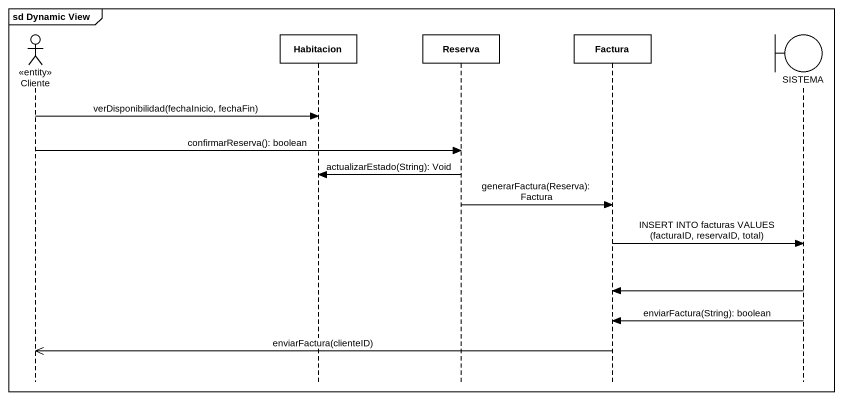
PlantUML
@startuml
mainframe sd Dynamic View
hide footbox
actor Cliente <<entity>>
participant Habitacion
participant Reserva
participant Factura
boundary SISTEMA

Cliente -> Habitacion : verDisponibilidad(fechaInicio, fechaFin)
Cliente -> Reserva : confirmarReserva(): boolean
Reserva -> Habitacion : actualizarEstado(String): Void
Reserva -> Factura : generarFactura(Reserva): Factura
Factura -> SISTEMA : INSERT INTO facturas VALUES (facturaID, reservaID, total)
SISTEMA -> Factura
SISTEMA -> Factura : enviarFactura(String): boolean
Factura ->> Cliente : enviarFactura(clienteID)
@enduml
